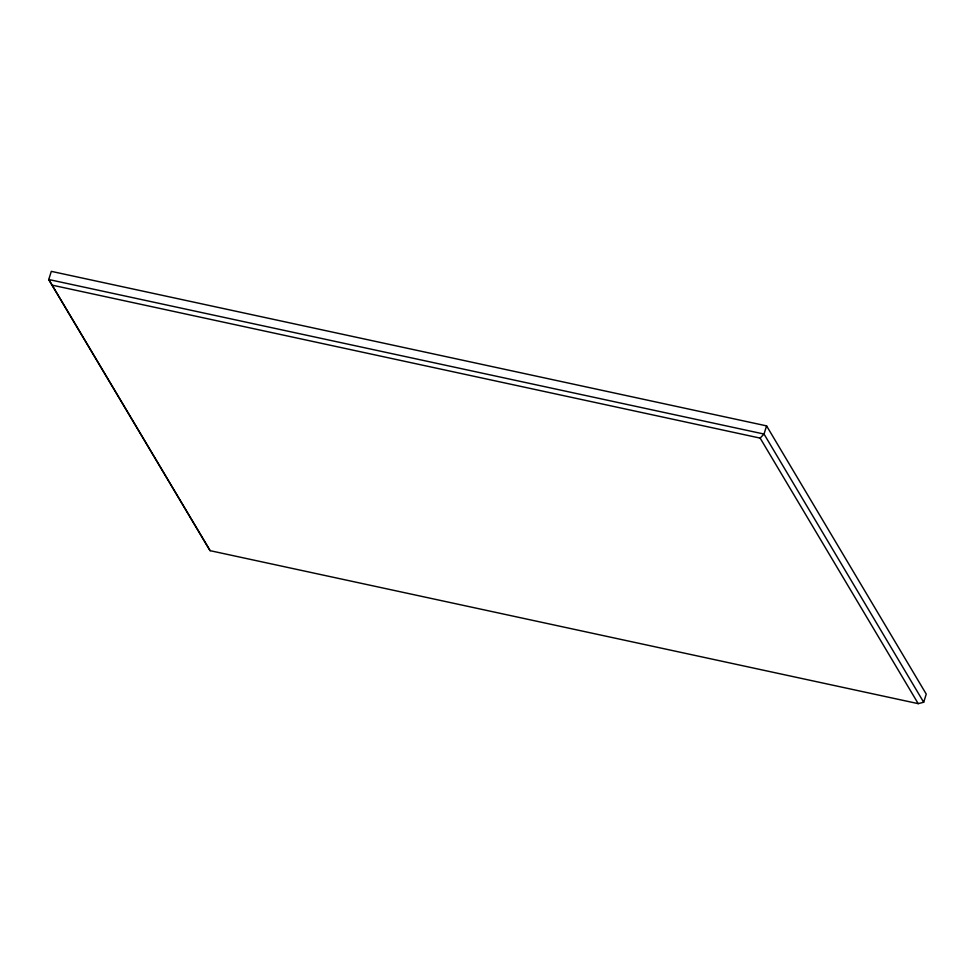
<?xml version="1.0" encoding="UTF-8"?>
<svg xmlns="http://www.w3.org/2000/svg" width="975" height="975" viewBox="0 0 975 975"><rect width="100%" height="100%" fill="white"/><g stroke="black" fill="none" stroke-linecap="round" stroke-linejoin="round"><path stroke-width="1.46" d="M766.582 425.88L764.022 434.046L760.147 438.104L52.028 285.127L48.75 279.52L51.309 271.355L766.582 425.88L926.25 694.102L923.691 702.256L918.218 703.645L210.1 550.668L52.028 285.127M923.691 702.256L764.022 434.046L48.75 279.52L210.1 550.668M760.147 438.104L918.218 703.645"/></g></svg>
